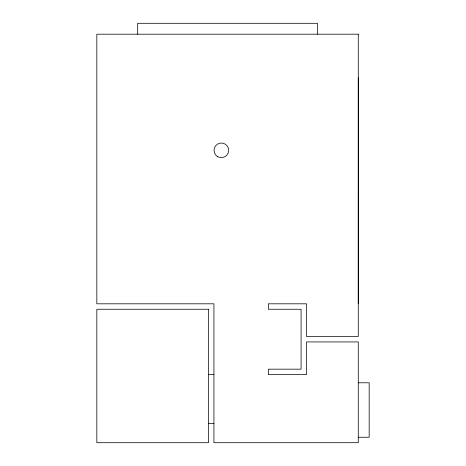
<?xml version="1.0" encoding="UTF-8"?>
<svg xmlns="http://www.w3.org/2000/svg" width="466" height="466" viewBox="0 0 466 466"><rect width="100%" height="100%" fill="white"/><g stroke="black" fill="none" stroke-linecap="round" stroke-linejoin="round"><path stroke-width="0.7" d="M358.272 303.809L358.278 77.77M208.488 374.617L213.935 374.617M358.272 382.784L369.171 382.784L369.171 437.254L358.272 437.254M208.488 423.635L213.935 423.635M317.428 34.193L317.428 23.3L137.68 23.3L137.68 34.193M358.272 34.193L96.829 34.193L96.829 303.809L213.935 303.809L213.935 442.7L358.272 442.7L358.272 341.933L306.529 341.933L306.529 374.617L268.404 374.617L268.404 369.171L301.083 369.171L301.083 309.255L268.404 309.255L268.404 303.809L306.529 303.809L306.529 336.487L358.272 336.487L358.272 34.193M208.488 309.255L96.829 309.255L96.829 442.7L208.488 442.7L208.488 309.255M217.698 156.681A7.316 7.316 0 0 0 228.672 150.343A7.316 7.316 0 0 0 217.698 144.006A7.316 7.316 0 0 0 217.698 156.681"/></g></svg>
